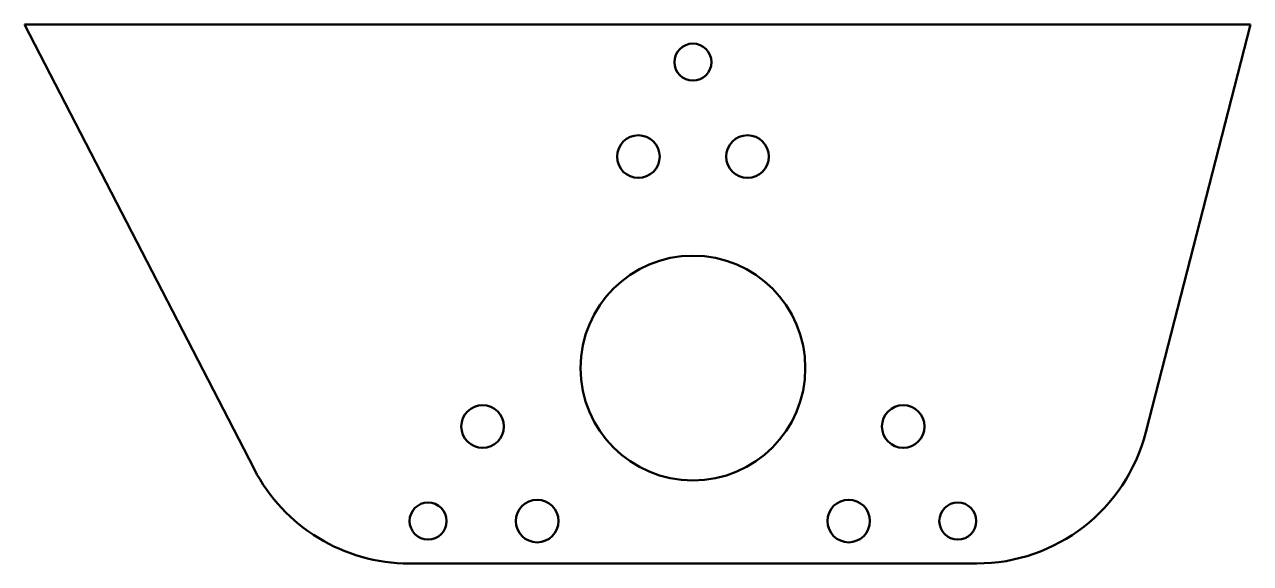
# Model space of a CAD drawing. Header units: inches. Extents: x 4 to 18, y 5.4 to 11.6.
import ezdxf

# ---------------------------------------------------------------- set-up
doc = ezdxf.new("R2010")
doc.units = ezdxf.units.IN
doc.header["$MEASUREMENT"] = 0
doc.layers.add('Visible (ANSI)', color=7, linetype='Continuous', lineweight=50)

msp = doc.modelspace()

# ---------------------------------------------------------------- linework, layer by layer
at = {"layer": 'Visible (ANSI)'}
for p, q in [((3.979, 11.596), (6.608, 6.508)), ((18.021, 11.596), (3.979, 11.596)), ((16.822, 6.928), (18.021, 11.596)), ((8.385, 5.426), (14.885, 5.426))]:
    msp.add_line(p, q, dxfattribs=at)
for centre, radius in [((11.635, 11.166), 0.212), ((11.01, 10.084), 0.244), ((12.26, 10.084), 0.244), ((11.635, 7.663), 1.287), ((9.226, 6.994), 0.244), ((14.044, 6.994), 0.244), ((8.601, 5.912), 0.212), ((9.851, 5.912), 0.244), ((13.419, 5.912), 0.244), ((14.669, 5.912), 0.212)]:
    msp.add_circle(centre, radius, dxfattribs=at)
for centre, start, end in [((14.885, 7.426), 270, 345.593), ((8.385, 7.426), 207.3297, 270)]:
    msp.add_arc(centre, 2, start, end, dxfattribs=at)

doc.saveas('drawing.dxf')
